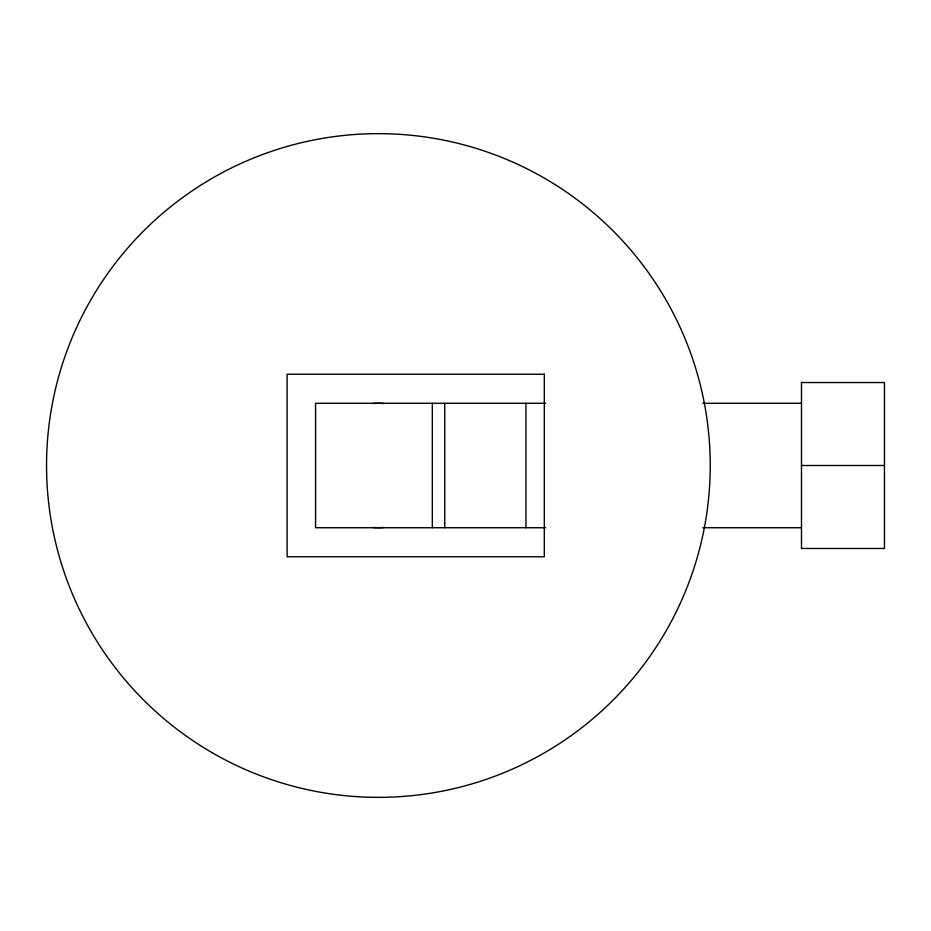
<?xml version="1.0" encoding="UTF-8"?>
<svg xmlns="http://www.w3.org/2000/svg" width="931" height="931" viewBox="0 0 931 931"><rect width="100%" height="100%" fill="white"/><g stroke="black" fill="none" stroke-linecap="round" stroke-linejoin="round"><path stroke-width="1.4" d="M545.647 403.274L315.574 403.274L315.574 527.726L545.647 527.726M702.87 403.274L801.486 403.274M801.486 465.5L884.45 465.5M702.87 527.726L801.486 527.726M525.945 403.274L525.945 527.726M444.762 403.274L444.762 527.726M432.321 403.274L432.321 527.726M383.979 527.47A62.226 62.226 0 0 1 372.796 527.47M372.796 403.53A62.226 62.226 0 0 1 383.979 403.53M544.309 374.239L287.132 374.239L287.132 556.761L544.309 556.761L544.309 374.239M884.45 382.536L801.486 382.536L801.486 548.464L884.45 548.464L884.45 382.536M212.466 752.888A331.843 331.843 0 0 0 710.237 465.5A331.843 331.843 0 0 0 212.466 178.112A331.843 331.843 0 0 0 212.466 752.888"/></g></svg>
